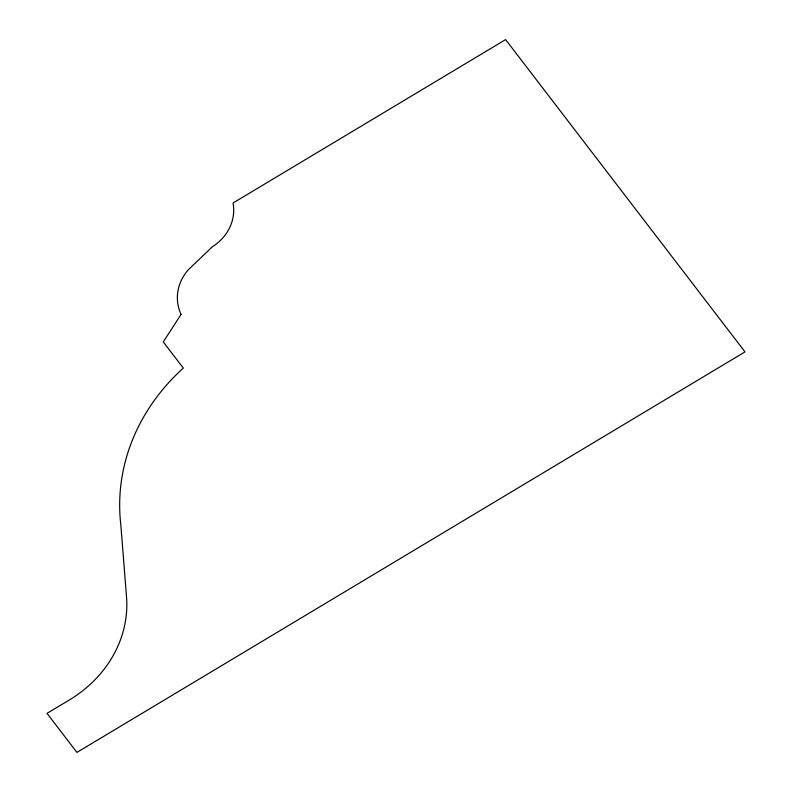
<?xml version="1.0" encoding="UTF-8"?>
<svg xmlns="http://www.w3.org/2000/svg" width="792" height="792" viewBox="0 0 792 792"><rect width="100%" height="100%" fill="white"/><g stroke="black" fill="none" stroke-linecap="round" stroke-linejoin="round"><path stroke-width="1.19" d="M181.051 314.444L163.251 341.916L183.318 368.092A220.384 193.119 -4.2 0 0 120.81 524.67L126.482 596.376A129.621 113.593 -4.2 0 1 70.003 699.583L47.005 713.364L76.933 752.4L744.995 351.886L505.603 39.6L233.046 203.009A50.579 44.322 -4.2 0 1 212.256 246.837L188.189 269.904A51.381 45.025 -4.2 0 0 181.051 314.444"/></g></svg>
